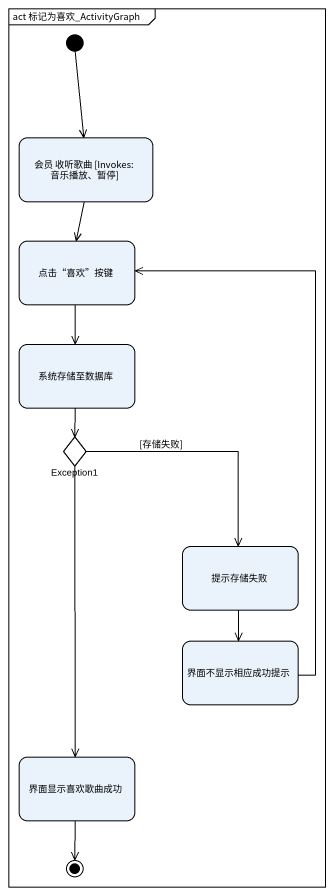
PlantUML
@startuml
mainframe act 标记为喜欢_ActivityGraph
hide empty description
state "会员 收听歌曲 [Invokes: 音乐播放、暂停]" as 会员_收听歌曲_Invokes_音乐播放_暂停
state "点击“喜欢”按键" as 点击_喜欢_按键
state 系统存储至数据库
state Exception1 <<choice>>
state 提示存储失败
state 界面不显示相应成功提示
state 界面显示喜欢歌曲成功
[*] --> 会员_收听歌曲_Invokes_音乐播放_暂停
会员_收听歌曲_Invokes_音乐播放_暂停 --> 点击_喜欢_按键
点击_喜欢_按键 --> 系统存储至数据库
系统存储至数据库 --> Exception1
Exception1 --> 提示存储失败 : [存储失败]
Exception1 --> 界面显示喜欢歌曲成功
提示存储失败 --> 界面不显示相应成功提示
界面不显示相应成功提示 -up-> 点击_喜欢_按键
界面显示喜欢歌曲成功 --> [*]
@enduml
